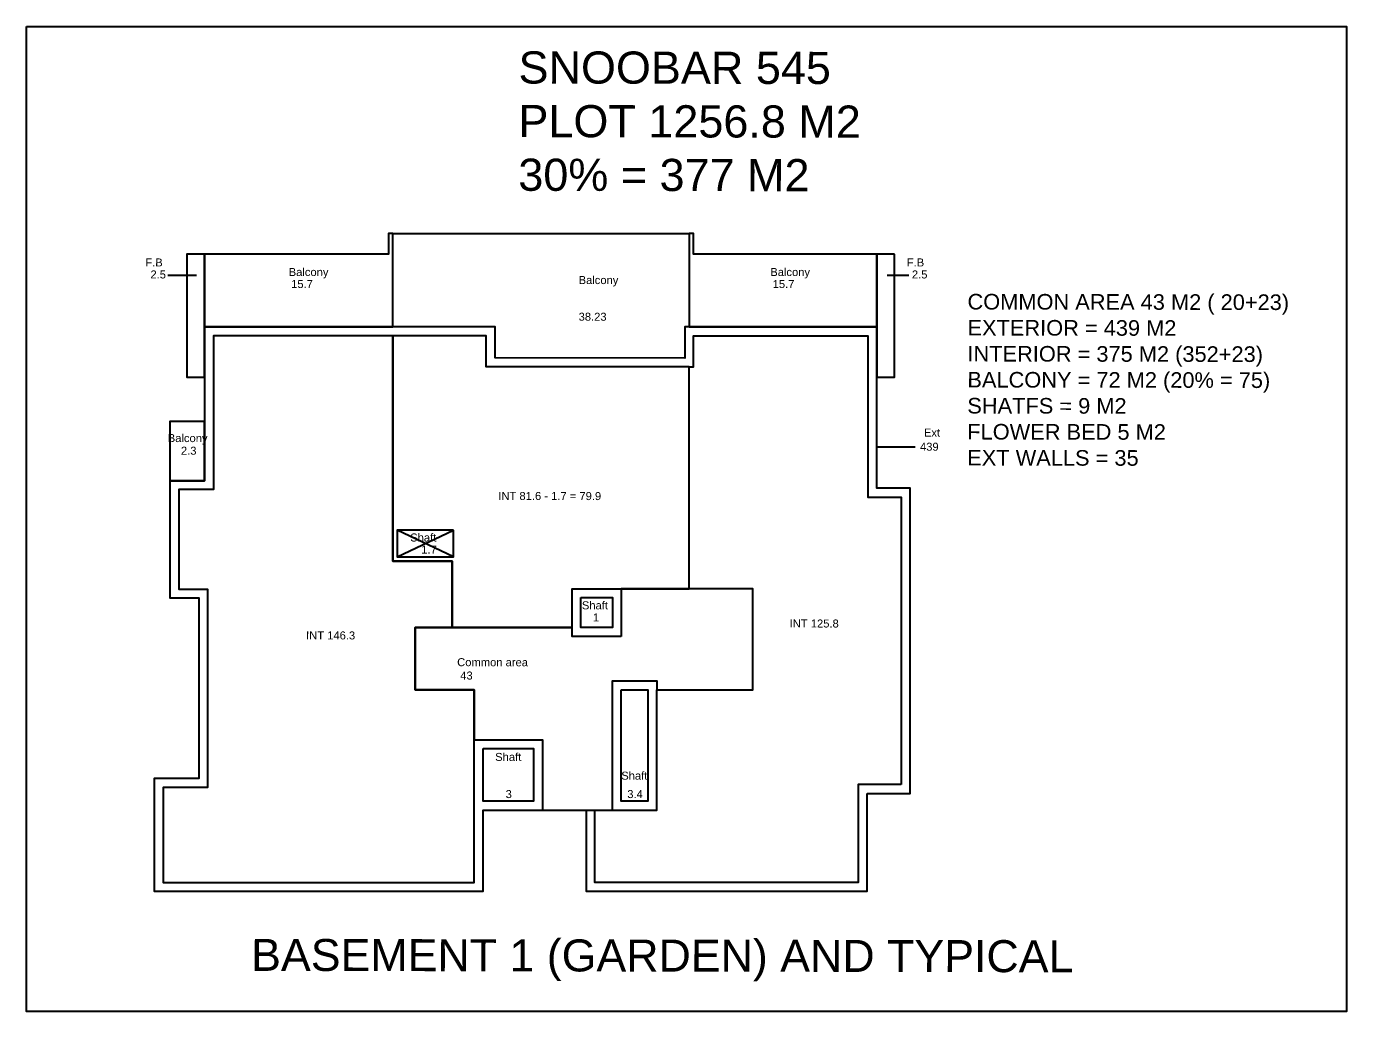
# Model space of a CAD drawing. Header units: metres. Extents: x -322116 to -321123, y -26723 to -26468.
# Drawn here: x -321670.62 to -321626.08, y -26500.92 to -26467.67 of the extents above; entities that cross this region are included whole.
import ezdxf

# ---------------------------------------------------------------- set-up
doc = ezdxf.new("R2010")
doc.units = ezdxf.units.M
doc.header["$LTSCALE"] = 7
doc.header["$MEASUREMENT"] = 0
doc.layers.add('A-WALL-BLWO', color=7, linetype='Continuous', lineweight=40)
doc.styles.get("Standard").update_dxf_attribs({"font": 'romans.shx', "height": 0.5})

# ---------------------------------------------------------------- blocks, each defined once
blk = doc.blocks.new('C121')
at = {"layer": 'A-WALL-BLWO', "color": 2}
for p, q in [((-321664.881, -26484.071), (-321665.849, -26484.071)), ((-321640.85, -26484.073), (-321641.579, -26484.073))]:
    blk.add_line(p, q, dxfattribs=at)
at = {"layer": 'A-WALL-BLWO', "color": 1}
blk.add_line((-321641.929, -26489.858), (-321640.64, -26489.858), dxfattribs=at)
at = {"layer": 'A-WALL-BLWO'}
for p, q in [((-321658.112, -26493.568), (-321656.212, -26492.668)), ((-321656.212, -26493.568), (-321658.112, -26492.668))]:
    blk.add_line(p, q, dxfattribs=at)
at = {"layer": 'A-WALL-BLWO', "color": 3}
for points in [[(-321664.612, -26485.808), (-321664.612, -26485.808), (-321658.262, -26485.808), (-321658.262, -26482.658), (-321658.412, -26482.658), (-321658.412, -26483.358), (-321664.612, -26483.358), (-321664.612, -26485.808)], [(-321641.929, -26483.358), (-321648.112, -26483.358), (-321648.112, -26482.658), (-321648.262, -26482.658), (-321648.262, -26485.809), (-321641.929, -26485.808), (-321641.929, -26483.358)]]:
    blk.add_lwpolyline(points, dxfattribs=at)
for points in [[(-321648.262, -26485.809), (-321648.412, -26485.809), (-321648.412, -26486.859), (-321654.812, -26486.858), (-321654.812, -26485.808), (-321658.262, -26485.808), (-321658.262, -26482.658), (-321648.262, -26482.658)], [(-321664.612, -26489.002), (-321665.782, -26489.002), (-321665.782, -26491.002), (-321664.612, -26491.002)]]:
    blk.add_lwpolyline(points, close=True, dxfattribs=at)
at = {"layer": 'A-WALL-BLWO', "color": 2}
for points in [[(-321664.612, -26483.358), (-321665.212, -26483.358), (-321665.212, -26487.508), (-321664.612, -26487.508)], [(-321641.329, -26483.358), (-321641.929, -26483.358), (-321641.929, -26487.508), (-321641.329, -26487.508)]]:
    blk.add_lwpolyline(points, close=True, dxfattribs=at)
at = {"layer": 'A-WALL-BLWO', "color": 1}
blk.add_lwpolyline([(-321642.26, -26501.558), (-321640.802, -26501.558), (-321640.802, -26499.358), (-321640.802, -26499.358), (-321640.802, -26496.258), (-321640.802, -26496.258), (-321640.802, -26491.258), (-321641.929, -26491.258), (-321641.929, -26485.808), (-321648.412, -26485.809), (-321648.412, -26486.859), (-321654.812, -26486.858), (-321654.812, -26485.808), (-321664.612, -26485.808), (-321664.612, -26491.002), (-321665.782, -26491.002), (-321665.782, -26494.958), (-321664.812, -26494.958), (-321664.812, -26501.058), (-321666.312, -26501.058), (-321666.312, -26504.858), (-321655.212, -26504.858), (-321655.212, -26502.12), (-321651.742, -26502.12), (-321651.742, -26504.858), (-321642.26, -26504.858)], close=True, dxfattribs=at)
at = {"layer": 'A-WALL-BLWO', "color": 7}
blk.add_lwpolyline([(-321655.512, -26498.058), (-321657.512, -26498.058), (-321657.512, -26495.958), (-321656.262, -26495.958), (-321656.262, -26493.718), (-321658.262, -26493.718), (-321658.262, -26486.108), (-321664.312, -26486.108), (-321664.312, -26491.302), (-321665.482, -26491.302), (-321665.482, -26494.658), (-321664.512, -26494.658), (-321664.512, -26501.358), (-321666.012, -26501.358), (-321666.012, -26504.558), (-321655.512, -26504.558)], close=True, dxfattribs=at)
at = {"layer": 'A-WALL-BLWO', "color": 6}
blk.add_lwpolyline([(-321656.262, -26495.958), (-321652.212, -26495.958), (-321652.212, -26494.646), (-321648.262, -26494.646), (-321648.262, -26487.158), (-321655.112, -26487.158), (-321655.112, -26486.108), (-321658.262, -26486.108), (-321658.262, -26493.718), (-321656.262, -26493.718)], close=True, dxfattribs=at)
at = {"layer": 'A-WALL-BLWO', "color": 2}
blk.add_lwpolyline([(-321641.102, -26501.258), (-321642.56, -26501.258), (-321642.56, -26504.558), (-321651.442, -26504.558), (-321651.442, -26502.12), (-321649.352, -26502.12), (-321649.352, -26498.058), (-321646.112, -26498.058), (-321646.112, -26494.646), (-321648.262, -26494.646), (-321648.262, -26487.158), (-321648.112, -26487.158), (-321648.112, -26486.108), (-321642.229, -26486.108), (-321642.229, -26491.558), (-321641.102, -26491.558), (-321641.102, -26501.258)], dxfattribs=at)
at = {"layer": 'A-WALL-BLWO'}
for points in [[(-321656.212, -26492.668), (-321658.112, -26492.668), (-321658.112, -26493.568), (-321656.212, -26493.568)], [(-321651.912, -26494.946), (-321650.852, -26494.946), (-321650.852, -26495.958), (-321651.912, -26495.958)]]:
    blk.add_lwpolyline(points, close=True, dxfattribs=at)
at = {"layer": 'A-WALL-BLWO', "color": 4}
blk.add_lwpolyline([(-321650.552, -26496.258), (-321652.212, -26496.258), (-321652.212, -26495.958), (-321657.512, -26495.958), (-321657.512, -26498.058), (-321655.512, -26498.058), (-321655.512, -26499.745), (-321653.212, -26499.745), (-321653.212, -26502.12), (-321650.852, -26502.12), (-321650.852, -26499.745), (-321650.852, -26499.745), (-321650.852, -26497.758), (-321649.352, -26497.758), (-321649.352, -26498.058), (-321646.112, -26498.058), (-321646.112, -26494.646), (-321650.552, -26494.646)], close=True, dxfattribs=at)
at = {"layer": 'A-WALL-BLWO', "elevation": 0}
for points in [[(-321650.552, -26498.058), (-321649.652, -26498.058), (-321649.652, -26501.82), (-321650.552, -26501.82)], [(-321655.212, -26500.045), (-321653.512, -26500.045), (-321653.512, -26501.82), (-321655.212, -26501.82)]]:
    blk.add_lwpolyline(points, close=True, dxfattribs=at)
at = {"color": 3, "insert": (-321638.868, -26484.694, 0), "char_height": 0.5265, "attachment_point": 1, "rotation": 359.9008}
blk.add_mtext_dynamic_manual_height_columns('\\A1;{\\fArial Unicode MS|b0|i0|c0|p34;COMMON AREA 43 M2 ( 20+23)\\PEXTERIOR = 439 M2\\PINTERIOR = 375 M2 (352+23) \\PBALCONY = 72 M2 (20% = 75)\\PSHATFS = 9 M2\\PFLOWER BED 5 M2\\PEXT WALLS = 35}', width=18.3537, gutter_width=4.001, heights=[10.453], dxfattribs=at)
at = {"layer": 'A-WALL-BLWO', "color": 2, "char_height": 0.27, "attachment_point": 1, "rotation": 359.9008}
for s, width, heights, insert in [('\\A1;{\\fArial Unicode MS|b0|i0|c0|p34;F.B}', 5.56338, [3.034], (-321666.612, -26483.498)), ('\\A1;{\\fArial Unicode MS|b0|i0|c0|p34;F.B}', 5.56338, [3.034], (-321640.916, -26483.498)), ('\\A1;{\\fArial Unicode MS|b0|i0|c0|p34;2.5}', 5.56338, [3.034], (-321666.44, -26483.903)), ('\\A1;{\\fArial Unicode MS|b0|i0|c0|p34;2.5}', 5.56338, [3.034], (-321640.745, -26483.903)), ('\\A1;{\\fArial Unicode MS|b0|i0|c0|p34;INT 125.8}', 2.03574, [1.167], (-321644.869, -26495.684))]:
    blk.add_mtext_dynamic_manual_height_columns(s, width=width, gutter_width=3.077, heights=heights, dxfattribs=dict(at, insert=insert))
at = {"layer": 'A-WALL-BLWO', "color": 3, "char_height": 0.27, "attachment_point": 1, "rotation": 359.9008}
for s, insert in [('\\A1;{\\fArial Unicode MS|b0|i0|c0|p34;Balcony}', (-321661.773, -26483.821)), ('\\A1;{\\fArial Unicode MS|b0|i0|c0|p34;Balcony}', (-321645.524, -26483.821)), ('\\A1;{\\fArial Unicode MS|b0|i0|c0|p34;15.7}', (-321661.692, -26484.226)), ('\\A1;{\\fArial Unicode MS|b0|i0|c0|p34;Balcony}', (-321651.991, -26484.092)), ('\\A1;{\\fArial Unicode MS|b0|i0|c0|p34;15.7}', (-321645.443, -26484.226)), ('\\A1;{\\fArial Unicode MS|b0|i0|c0|p34;38.23}', (-321651.991, -26485.33)), ('\\A1;{\\fArial Unicode MS|b0|i0|c0|p34;Balcony}', (-321665.854, -26489.426)), ('\\A1;{\\fArial Unicode MS|b0|i0|c0|p34;2.3}', (-321665.41, -26489.853))]:
    blk.add_mtext_dynamic_manual_height_columns(s, width=5.56338, gutter_width=3.077, heights=[3.034], dxfattribs=dict(at, insert=insert))
at = {"layer": 'A-WALL-BLWO', "color": 1, "char_height": 0.27, "attachment_point": 1, "rotation": 359.9008}
for s, insert in [('\\A1;{\\fArial Unicode MS|b0|i0|c0|p34;Ext}', (-321640.339, -26489.241)), ('\\A1;{\\fArial Unicode MS|b0|i0|c0|p34;439}', (-321640.472, -26489.718))]:
    blk.add_mtext_dynamic_manual_height_columns(s, width=1.42393, gutter_width=3.077, heights=[0.467], dxfattribs=dict(at, insert=insert))
at = {"layer": 'A-WALL-BLWO', "color": 6, "insert": (-321654.7, -26491.379), "char_height": 0.27, "attachment_point": 1, "rotation": 359.9008}
blk.add_mtext_dynamic_manual_height_columns('\\A1;{\\fArial Unicode MS|b0|i0|c0|p34;INT 81.6 - 1.7 = 79.9}', width=5.56338, gutter_width=3.077, heights=[3.034], dxfattribs=at)
at = {"layer": 'A-WALL-BLWO', "char_height": 0.27, "attachment_point": 1, "rotation": 359.9008}
for s, insert in [('\\A1;{\\fArial Unicode MS|b0|i0|c0|p34;Shaft}', (-321657.673, -26492.783)), ('\\A1;{\\fArial Unicode MS|b0|i0|c0|p34;1.7}', (-321657.302, -26493.191)), ('\\A1;{\\fArial Unicode MS|b0|i0|c0|p34;Shaft}', (-321651.88, -26495.072)), ('\\A1;{\\fArial Unicode MS|b0|i0|c0|p34;1}', (-321651.509, -26495.48)), ('\\A1;{\\fArial Unicode MS|b0|i0|c0|p34;Shaft}', (-321654.806, -26500.189, 0)), ('\\A1;{\\fArial Unicode MS|b0|i0|c0|p34;Shaft}', (-321650.552, -26500.821, 0)), ('\\A1;\\pxt4;{\\fArial Unicode MS|b0|i0|c0|p34;3}', (-321654.454, -26501.443, 0)), ('\\A1;\\pxt4;{\\fArial Unicode MS|b0|i0|c0|p34;3.4}', (-321650.349, -26501.443, 0))]:
    blk.add_mtext_dynamic_manual_height_columns(s, width=5.56338, gutter_width=3.077, heights=[3.034], dxfattribs=dict(at, insert=insert))
at = {"layer": 'A-WALL-BLWO', "color": 7, "insert": (-321661.187, -26496.086), "char_height": 0.27, "attachment_point": 1, "rotation": 359.9008}
blk.add_mtext_dynamic_manual_height_columns('\\A1;{\\fArial Unicode MS|b0|i0|c0|p34;INT 146.3}', width=5.56338, gutter_width=3.077, heights=[3.034], dxfattribs=at)
at = {"layer": 'A-WALL-BLWO', "color": 4, "insert": (-321656.089, -26496.991), "char_height": 0.27, "attachment_point": 1, "rotation": 359.9008}
blk.add_mtext_dynamic_manual_height_columns('\\A1;{\\fArial Unicode MS|b0|i0|c0|p34;Common area\\P 43}', width=5.56338, gutter_width=3.077, heights=[3.034], dxfattribs=at)

msp = doc.modelspace()

# ---------------------------------------------------------------- linework, layer by layer
at = {"layer": 'A-WALL-BLWO', "color": 7, "true_color": 0xffffff}
msp.add_lwpolyline([(-321670.6249, -26467.6656), (-321626.0768, -26467.6656), (-321626.0768, -26500.921), (-321670.6249, -26500.921)], close=True, dxfattribs=at)

# ---------------------------------------------------------------- block references
at = {"layer": 'A-WALL-BLWO'}
msp.add_blockref('C121', (0, 8), dxfattribs=at)

# ---------------------------------------------------------------- texts
at = {"color": 3, "insert": (-321654.0184, -26468.5071, -0.0002), "char_height": 1.086211, "attachment_point": 1, "rotation": 359.90083}
msp.add_mtext_dynamic_manual_height_columns('\\A1;{\\fArial Unicode MS|b0|i0|c0|p34;SNOOBAR 545\\PPLOT 1256.8 M2\\P30% = 377 M2}', width=37.865132, gutter_width=8.2535, heights=[21.5657], dxfattribs=at)
at = {"layer": 'A-WALL-BLWO', "color": 2, "insert": (-321663.0405, -26498.4659), "char_height": 1.08, "attachment_point": 1, "rotation": 359.90083}
msp.add_mtext_dynamic_manual_height_columns('\\A1;{\\fArial Unicode MS|b0|i0|c0|p34;BASEMENT 1 (GARDEN) AND TYPICAL}', width=31.217485, gutter_width=12.3094, heights=[11.0871], dxfattribs=at)

doc.saveas('drawing.dxf')
